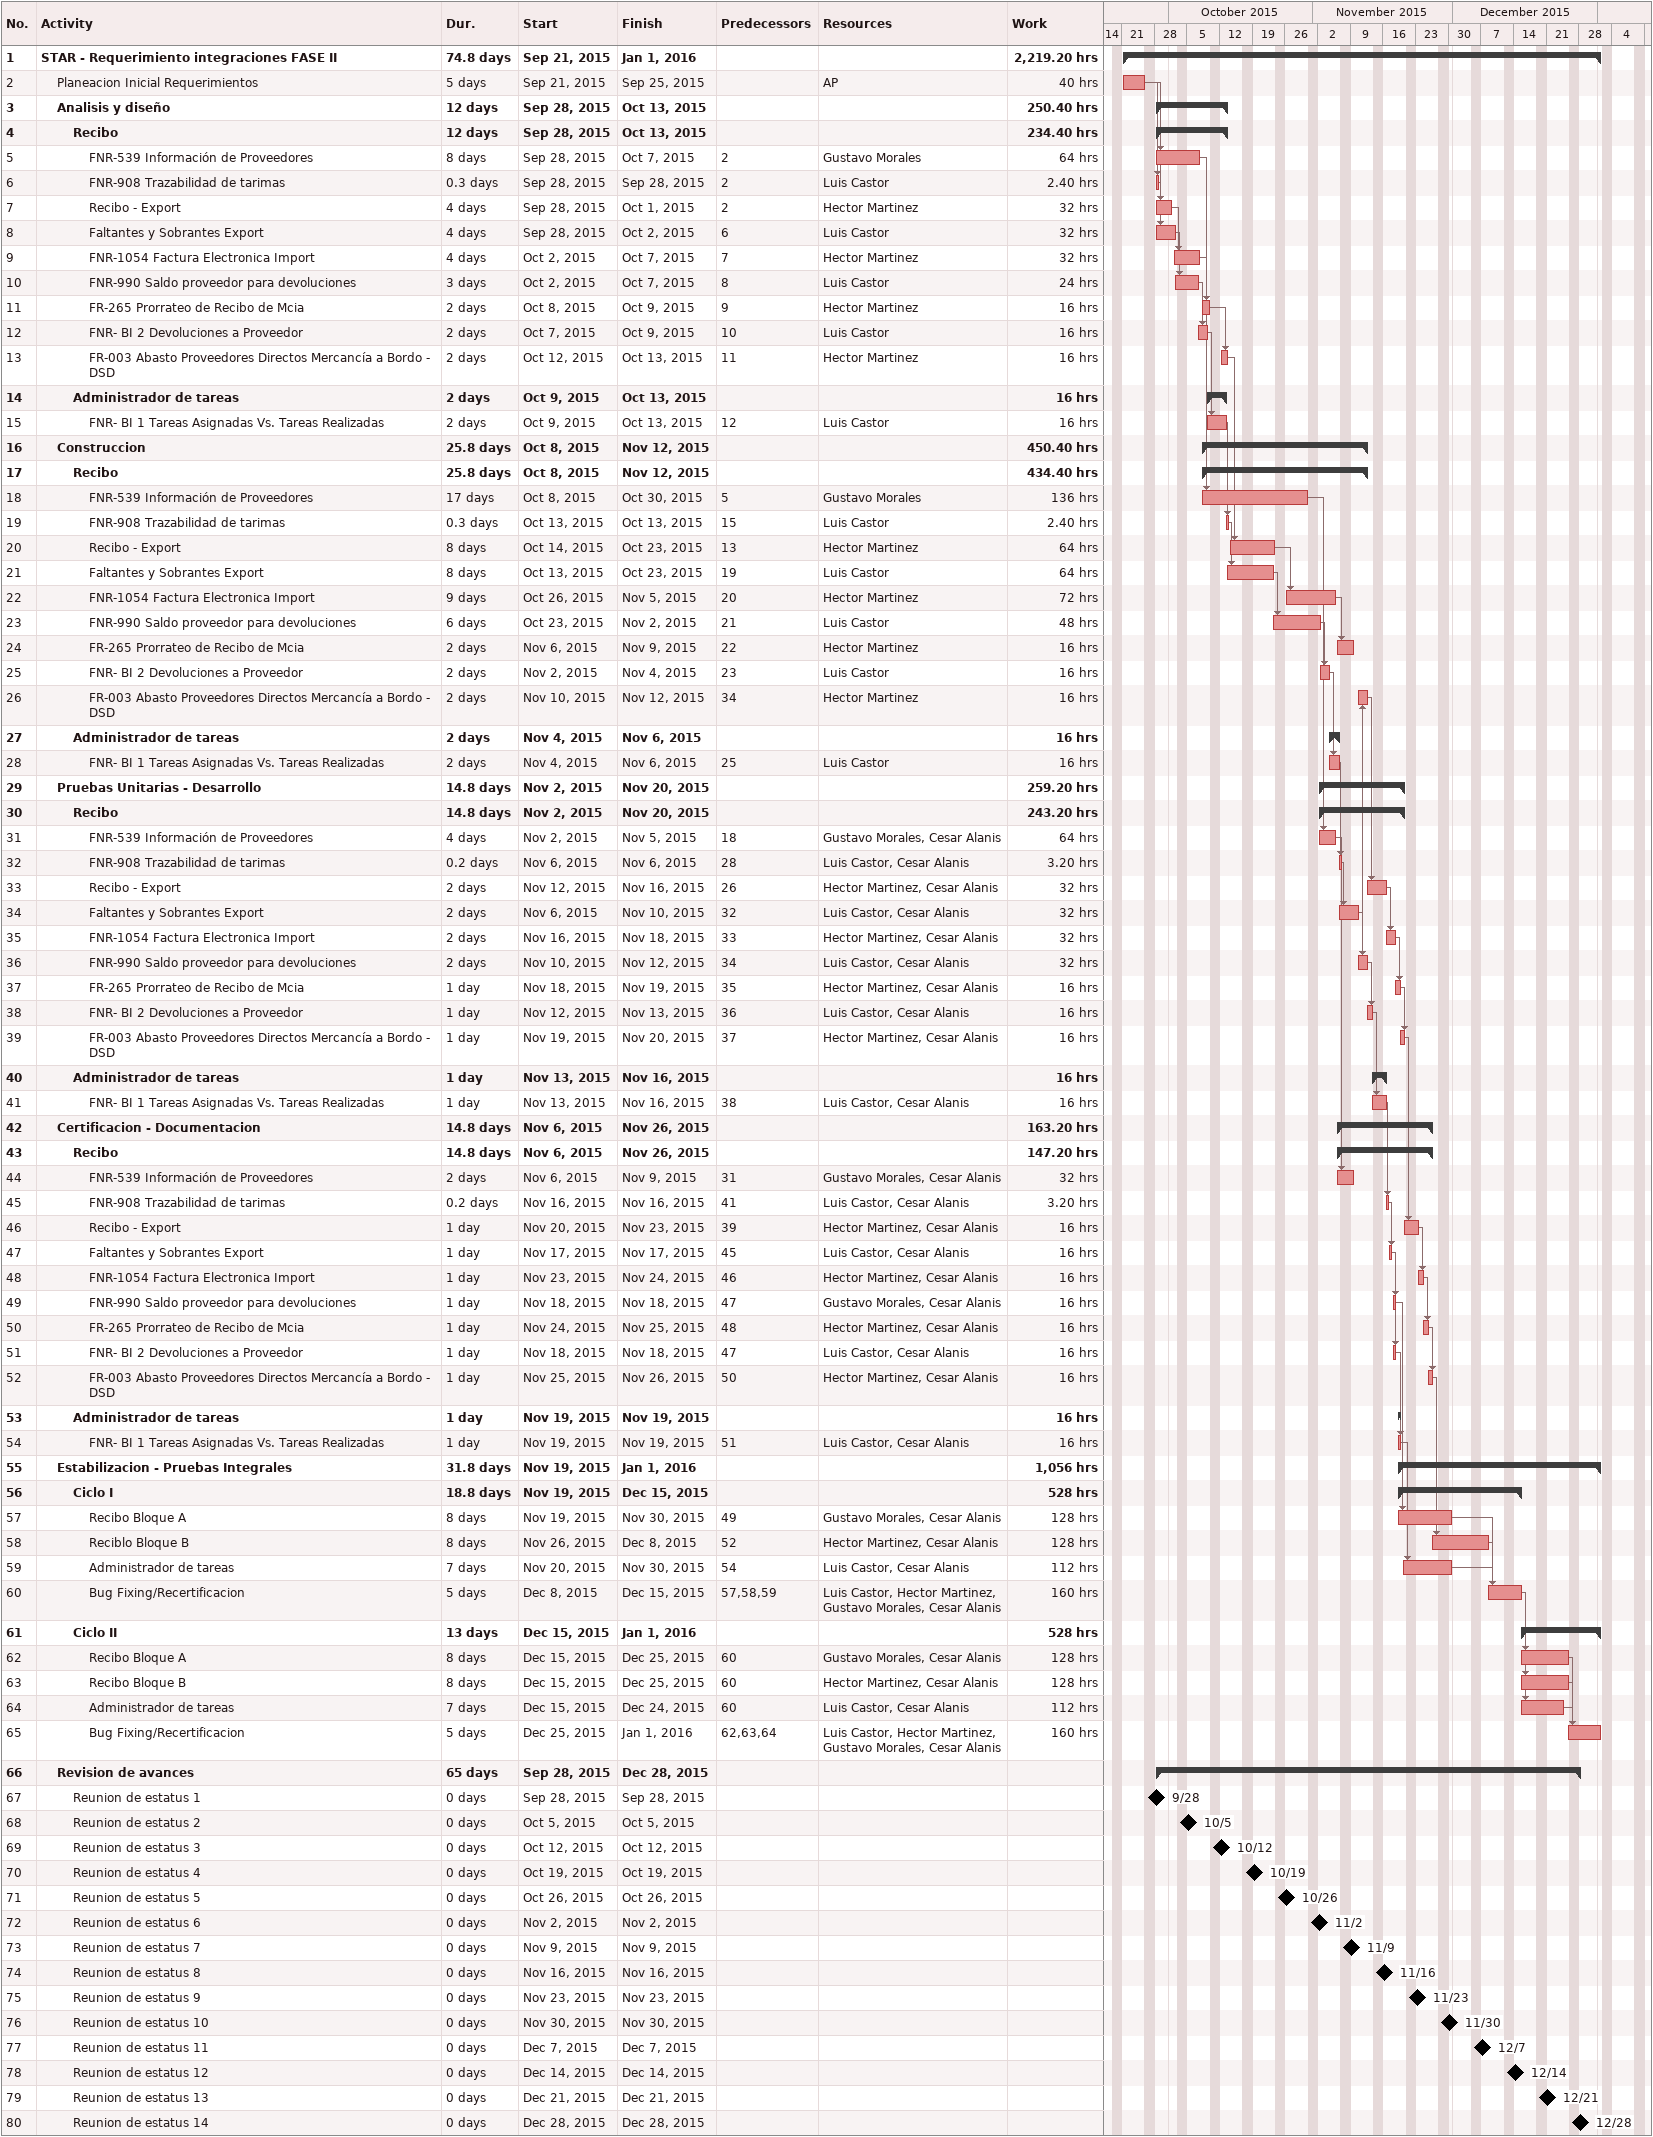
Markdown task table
| ID | Level | Task | Duration | Start | Finish | Predecessors | Resources | Work (h) |
|---|---|---|---|---|---|---|---|---|
| 1 | 1 | **STAR - Requerimiento integraciones FASE II** | 74.8d | 2015-09-21 | 2016-01-01 |  |  | 2219.20 |
| 2 | 2 | Planeacion Inicial Requerimientos | 5d | 2015-09-21 | 2015-09-25 |  | AP | 40 |
| 3 | 2 | **Analisis y diseño** | 12d | 2015-09-28 | 2015-10-13 |  |  | 250.40 |
| 4 | 3 | **Recibo** | 12d | 2015-09-28 | 2015-10-13 |  |  | 234.40 |
| 5 | 4 | FNR-539 Información de Proveedores | 8d | 2015-09-28 | 2015-10-07 | 2 | Gustavo Morales | 64 |
| 6 | 4 | FNR-908 Trazabilidad de tarimas | 0.3d | 2015-09-28 | 2015-09-28 | 2 | Luis Castor | 2.40 |
| 7 | 4 | Recibo - Export | 4d | 2015-09-28 | 2015-10-01 | 2 | Hector Martinez | 32 |
| 8 | 4 | Faltantes y Sobrantes Export | 4d | 2015-09-28 | 2015-10-02 | 6 | Luis Castor | 32 |
| 9 | 4 | FNR-1054 Factura Electronica Import | 4d | 2015-10-02 | 2015-10-07 | 7 | Hector Martinez | 32 |
| 10 | 4 | FNR-990 Saldo proveedor para devoluciones | 3d | 2015-10-02 | 2015-10-07 | 8 | Luis Castor | 24 |
| 11 | 4 | FR-265 Prorrateo de Recibo de Mcia | 2d | 2015-10-08 | 2015-10-09 | 9 | Hector Martinez | 16 |
| 12 | 4 | FNR- BI 2 Devoluciones a Proveedor | 2d | 2015-10-07 | 2015-10-09 | 10 | Luis Castor | 16 |
| 13 | 4 | FR-003 Abasto Proveedores Directos Mercancía a Bordo - DSD | 2d | 2015-10-12 | 2015-10-13 | 11 | Hector Martinez | 16 |
| 14 | 3 | **Administrador de tareas** | 2d | 2015-10-09 | 2015-10-13 |  |  | 16 |
| 15 | 4 | FNR- BI 1 Tareas Asignadas Vs. Tareas Realizadas | 2d | 2015-10-09 | 2015-10-13 | 12 | Luis Castor | 16 |
| 16 | 2 | **Construccion** | 25.8d | 2015-10-08 | 2015-11-12 |  |  | 450.40 |
| 17 | 3 | **Recibo** | 25.8d | 2015-10-08 | 2015-11-12 |  |  | 434.40 |
| 18 | 4 | FNR-539 Información de Proveedores | 17d | 2015-10-08 | 2015-10-30 | 5 | Gustavo Morales | 136 |
| 19 | 4 | FNR-908 Trazabilidad de tarimas | 0.3d | 2015-10-13 | 2015-10-13 | 15 | Luis Castor | 2.40 |
| 20 | 4 | Recibo - Export | 8d | 2015-10-14 | 2015-10-23 | 13 | Hector Martinez | 64 |
| 21 | 4 | Faltantes y Sobrantes Export | 8d | 2015-10-13 | 2015-10-23 | 19 | Luis Castor | 64 |
| 22 | 4 | FNR-1054 Factura Electronica Import | 9d | 2015-10-26 | 2015-11-05 | 20 | Hector Martinez | 72 |
| 23 | 4 | FNR-990 Saldo proveedor para devoluciones | 6d | 2015-10-23 | 2015-11-02 | 21 | Luis Castor | 48 |
| 24 | 4 | FR-265 Prorrateo de Recibo de Mcia | 2d | 2015-11-06 | 2015-11-09 | 22 | Hector Martinez | 16 |
| 25 | 4 | FNR- BI 2 Devoluciones a Proveedor | 2d | 2015-11-02 | 2015-11-04 | 23 | Luis Castor | 16 |
| 26 | 4 | FR-003 Abasto Proveedores Directos Mercancía a Bordo - DSD | 2d | 2015-11-10 | 2015-11-12 | 34 | Hector Martinez | 16 |
| 27 | 3 | **Administrador de tareas** | 2d | 2015-11-04 | 2015-11-06 |  |  | 16 |
| 28 | 4 | FNR- BI 1 Tareas Asignadas Vs. Tareas Realizadas | 2d | 2015-11-04 | 2015-11-06 | 25 | Luis Castor | 16 |
| 29 | 2 | **Pruebas Unitarias - Desarrollo** | 14.8d | 2015-11-02 | 2015-11-20 |  |  | 259.20 |
| 30 | 3 | **Recibo** | 14.8d | 2015-11-02 | 2015-11-20 |  |  | 243.20 |
| 31 | 4 | FNR-539 Información de Proveedores | 4d | 2015-11-02 | 2015-11-05 | 18 | Gustavo Morales, Cesar Alanis | 64 |
| 32 | 4 | FNR-908 Trazabilidad de tarimas | 0.2d | 2015-11-06 | 2015-11-06 | 28 | Luis Castor, Cesar Alanis | 3.20 |
| 33 | 4 | Recibo - Export | 2d | 2015-11-12 | 2015-11-16 | 26 | Hector Martinez, Cesar Alanis | 32 |
| 34 | 4 | Faltantes y Sobrantes Export | 2d | 2015-11-06 | 2015-11-10 | 32 | Luis Castor, Cesar Alanis | 32 |
| 35 | 4 | FNR-1054 Factura Electronica Import | 2d | 2015-11-16 | 2015-11-18 | 33 | Hector Martinez, Cesar Alanis | 32 |
| 36 | 4 | FNR-990 Saldo proveedor para devoluciones | 2d | 2015-11-10 | 2015-11-12 | 34 | Luis Castor, Cesar Alanis | 32 |
| 37 | 4 | FR-265 Prorrateo de Recibo de Mcia | 1d | 2015-11-18 | 2015-11-19 | 35 | Hector Martinez, Cesar Alanis | 16 |
| 38 | 4 | FNR- BI 2 Devoluciones a Proveedor | 1d | 2015-11-12 | 2015-11-13 | 36 | Luis Castor, Cesar Alanis | 16 |
| 39 | 4 | FR-003 Abasto Proveedores Directos Mercancía a Bordo - DSD | 1d | 2015-11-19 | 2015-11-20 | 37 | Hector Martinez, Cesar Alanis | 16 |
| 40 | 3 | **Administrador de tareas** | 1d | 2015-11-13 | 2015-11-16 |  |  | 16 |
| 41 | 4 | FNR- BI 1 Tareas Asignadas Vs. Tareas Realizadas | 1d | 2015-11-13 | 2015-11-16 | 38 | Luis Castor, Cesar Alanis | 16 |
| 42 | 2 | **Certificacion - Documentacion** | 14.8d | 2015-11-06 | 2015-11-26 |  |  | 163.20 |
| 43 | 3 | **Recibo** | 14.8d | 2015-11-06 | 2015-11-26 |  |  | 147.20 |
| 44 | 4 | FNR-539 Información de Proveedores | 2d | 2015-11-06 | 2015-11-09 | 31 | Gustavo Morales, Cesar Alanis | 32 |
| 45 | 4 | FNR-908 Trazabilidad de tarimas | 0.2d | 2015-11-16 | 2015-11-16 | 41 | Luis Castor, Cesar Alanis | 3.20 |
| 46 | 4 | Recibo - Export | 1d | 2015-11-20 | 2015-11-23 | 39 | Hector Martinez, Cesar Alanis | 16 |
| 47 | 4 | Faltantes y Sobrantes Export | 1d | 2015-11-17 | 2015-11-17 | 45 | Luis Castor, Cesar Alanis | 16 |
| 48 | 4 | FNR-1054 Factura Electronica Import | 1d | 2015-11-23 | 2015-11-24 | 46 | Hector Martinez, Cesar Alanis | 16 |
| 49 | 4 | FNR-990 Saldo proveedor para devoluciones | 1d | 2015-11-18 | 2015-11-18 | 47 | Gustavo Morales, Cesar Alanis | 16 |
| 50 | 4 | FR-265 Prorrateo de Recibo de Mcia | 1d | 2015-11-24 | 2015-11-25 | 48 | Hector Martinez, Cesar Alanis | 16 |
| 51 | 4 | FNR- BI 2 Devoluciones a Proveedor | 1d | 2015-11-18 | 2015-11-18 | 47 | Luis Castor, Cesar Alanis | 16 |
| 52 | 4 | FR-003 Abasto Proveedores Directos Mercancía a Bordo - DSD | 1d | 2015-11-25 | 2015-11-26 | 50 | Hector Martinez, Cesar Alanis | 16 |
| 53 | 3 | **Administrador de tareas** | 1d | 2015-11-19 | 2015-11-19 |  |  | 16 |
| 54 | 4 | FNR- BI 1 Tareas Asignadas Vs. Tareas Realizadas | 1d | 2015-11-19 | 2015-11-19 | 51 | Luis Castor, Cesar Alanis | 16 |
| 55 | 2 | **Estabilizacion - Pruebas Integrales** | 31.8d | 2015-11-19 | 2016-01-01 |  |  | 1056 |
| 56 | 3 | **Ciclo I** | 18.8d | 2015-11-19 | 2015-12-15 |  |  | 528 |
| 57 | 4 | Recibo Bloque A | 8d | 2015-11-19 | 2015-11-30 | 49 | Gustavo Morales, Cesar Alanis | 128 |
| 58 | 4 | Reciblo Bloque B | 8d | 2015-11-26 | 2015-12-08 | 52 | Hector Martinez, Cesar Alanis | 128 |
| 59 | 4 | Administrador de tareas | 7d | 2015-11-20 | 2015-11-30 | 54 | Luis Castor, Cesar Alanis | 112 |
| 60 | 4 | Bug Fixing/Recertificacion | 5d | 2015-12-08 | 2015-12-15 | 57, 58, 59 | Luis Castor, Hector Martinez, Gustavo Morales, Cesar Alanis | 160 |
| 61 | 3 | **Ciclo II** | 13d | 2015-12-15 | 2016-01-01 |  |  | 528 |
| 62 | 4 | Recibo Bloque A | 8d | 2015-12-15 | 2015-12-25 | 60 | Gustavo Morales, Cesar Alanis | 128 |
| 63 | 4 | Recibo Bloque B | 8d | 2015-12-15 | 2015-12-25 | 60 | Hector Martinez, Cesar Alanis | 128 |
| 64 | 4 | Administrador de tareas | 7d | 2015-12-15 | 2015-12-24 | 60 | Luis Castor, Cesar Alanis | 112 |
| 65 | 4 | Bug Fixing/Recertificacion | 5d | 2015-12-25 | 2016-01-01 | 62, 63, 64 | Luis Castor, Hector Martinez, Gustavo Morales, Cesar Alanis | 160 |
| 66 | 2 | **Revision de avances** | 65d | 2015-09-28 | 2015-12-28 |  |  |  |
| 67 | 3 | Reunion de estatus 1 | 0d | 2015-09-28 | 2015-09-28 |  |  |  |
| 68 | 3 | Reunion de estatus 2 | 0d | 2015-10-05 | 2015-10-05 |  |  |  |
| 69 | 3 | Reunion de estatus 3 | 0d | 2015-10-12 | 2015-10-12 |  |  |  |
| 70 | 3 | Reunion de estatus 4 | 0d | 2015-10-19 | 2015-10-19 |  |  |  |
| 71 | 3 | Reunion de estatus 5 | 0d | 2015-10-26 | 2015-10-26 |  |  |  |
| 72 | 3 | Reunion de estatus 6 | 0d | 2015-11-02 | 2015-11-02 |  |  |  |
| 73 | 3 | Reunion de estatus 7 | 0d | 2015-11-09 | 2015-11-09 |  |  |  |
| 74 | 3 | Reunion de estatus 8 | 0d | 2015-11-16 | 2015-11-16 |  |  |  |
| 75 | 3 | Reunion de estatus 9 | 0d | 2015-11-23 | 2015-11-23 |  |  |  |
| 76 | 3 | Reunion de estatus 10 | 0d | 2015-11-30 | 2015-11-30 |  |  |  |
| 77 | 3 | Reunion de estatus 11 | 0d | 2015-12-07 | 2015-12-07 |  |  |  |
| 78 | 3 | Reunion de estatus 12 | 0d | 2015-12-14 | 2015-12-14 |  |  |  |
| 79 | 3 | Reunion de estatus 13 | 0d | 2015-12-21 | 2015-12-21 |  |  |  |
| 80 | 3 | Reunion de estatus 14 | 0d | 2015-12-28 | 2015-12-28 |  |  |  |
